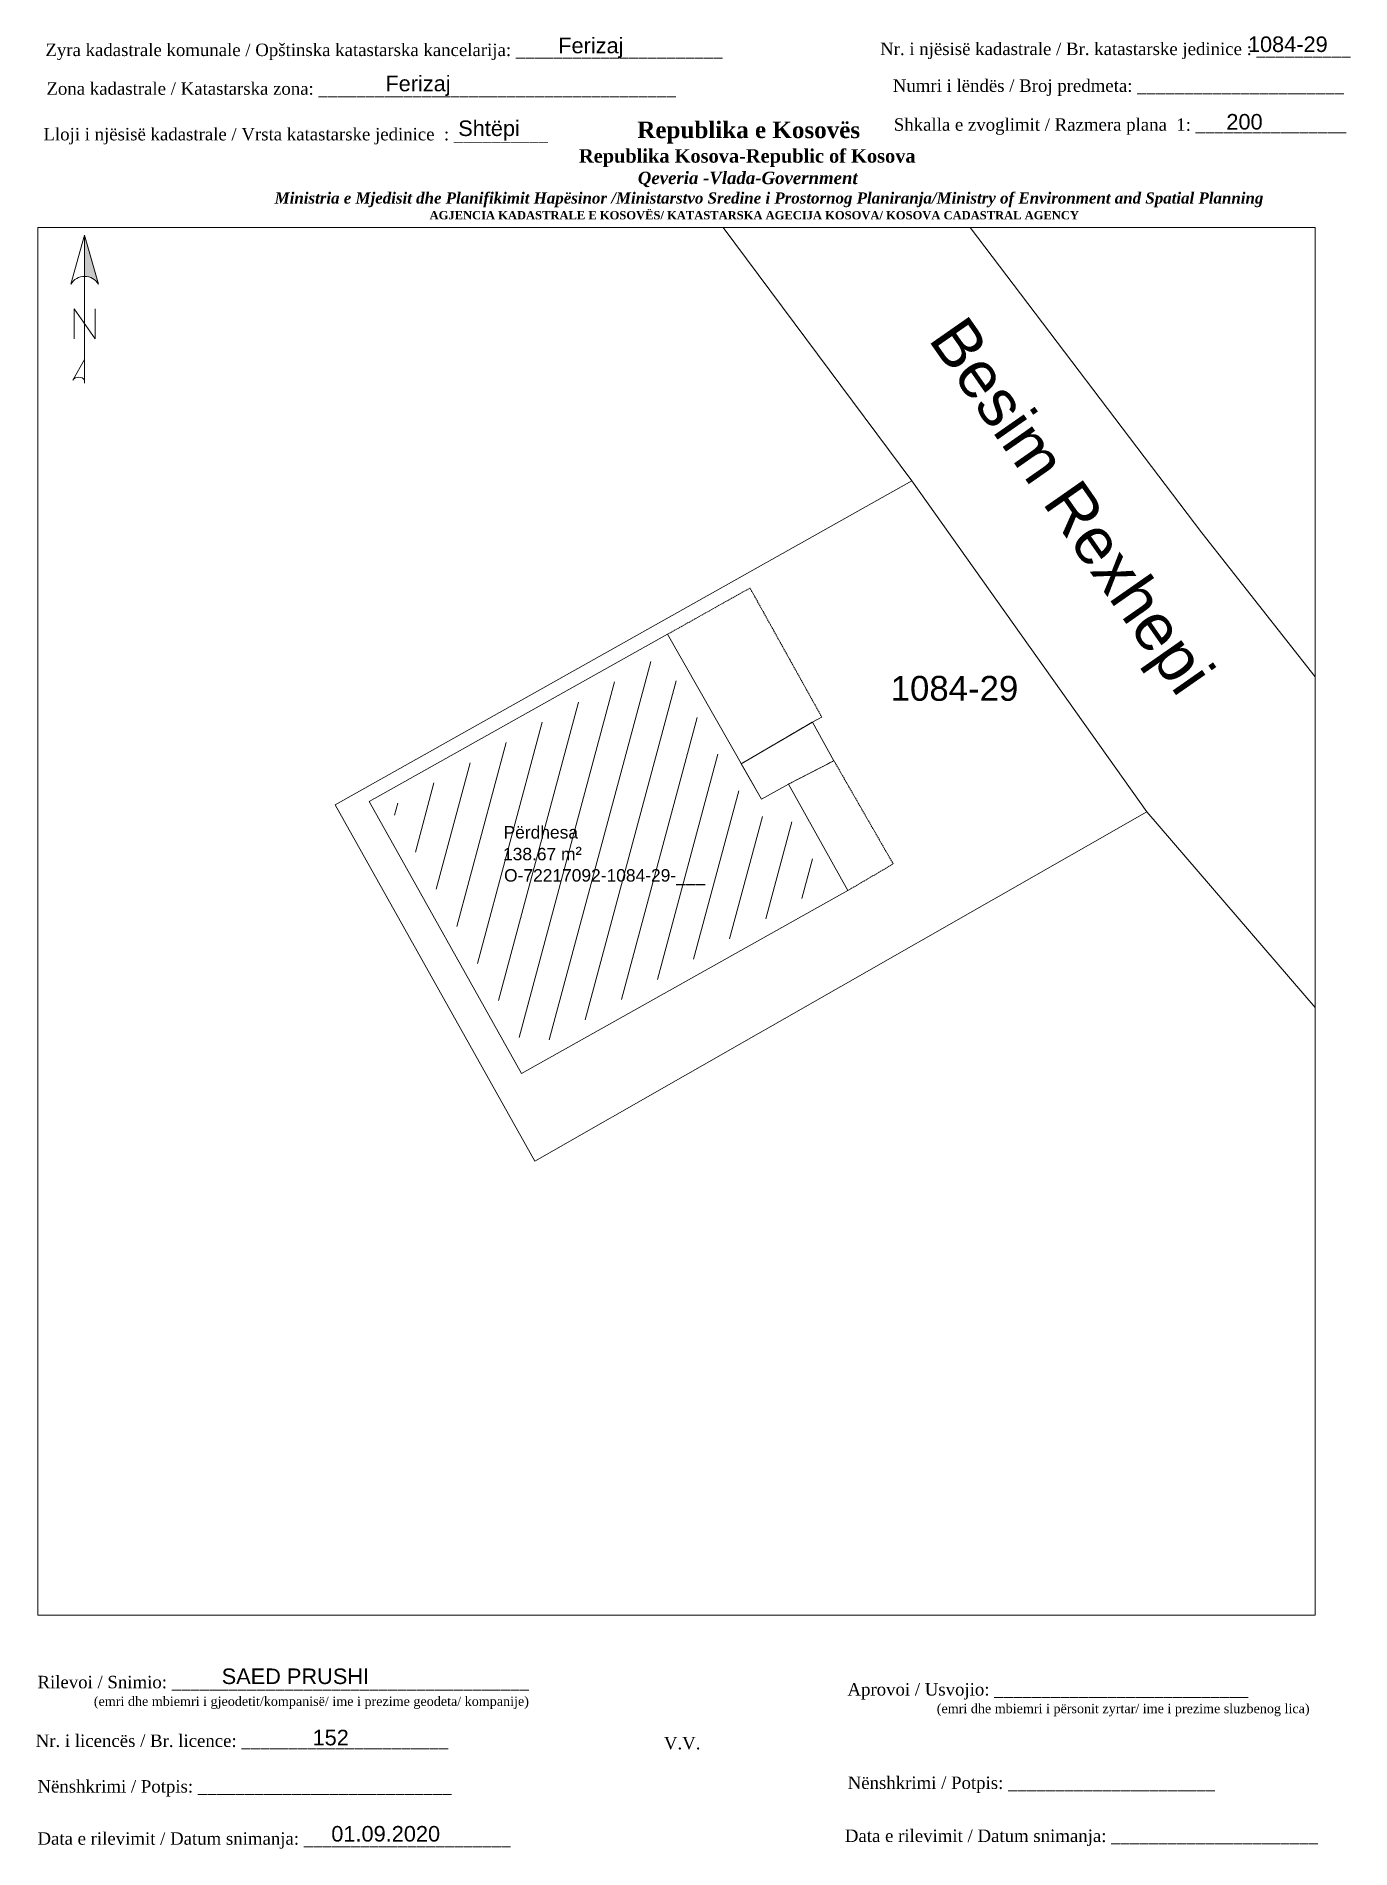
# Paper-space layout 'Perdhesa' of a CAD drawing. Header units: metres, sheet in millimetres. Extents: x 0 to 211, y 0 to 292.
# The model-space entities are those that its viewports show. They can reach past a viewport. Long polylines and large blocks are cut down to what shows.
import ezdxf

# ---------------------------------------------------------------- set-up
doc = ezdxf.new("R2010")
doc.units = ezdxf.units.M
doc.linetypes.add('DASHED', pattern=[0.75, 0.5, -0.25])
doc.layers.get('0').update_dxf_attribs({"lineweight": 0})
for name, color, linetype, lineweight in [('emrat e rrugeve', 7, 'Continuous', 0), ('kati 0', 1, 'Continuous', 0), ('kati 0 terasa', 6, 'Continuous', 0), ('Korniza e jashtme', 7, 'Continuous', 0), ('Korniza e jashtme txt', 7, 'Continuous', 0), ('Parcela baze', 7, 'Continuous', 0), ('Shkallet', 190, 'Continuous', 0)]:
    doc.layers.add(name, color=color, linetype=linetype, lineweight=lineweight)
doc.layers.add('Etazha', color=7, linetype='Continuous')
doc.layers.add('Nr i parceles', color=7, linetype='Continuous')
doc.styles.get("Standard").update_dxf_attribs({"font": 'arial.ttf'})

# ---------------------------------------------------------------- blocks, each defined once
blk = doc.blocks.new('*U62')
at = {"linetype": 'ByBlock', "lineweight": -2}
blk.add_hatch(color=0, dxfattribs=at).paths.add_polyline_path([(0, 562), (0, 301, -0.269143), (87, 250)])
at = {"color": 0, "linetype": 'ByBlock', "lineweight": -2}
for points in [[(87, 250, 0.580323), (-87, 250), (0, 562), (87, 250), (0, 562), (0, 300)], [(0, -356, 0.5), (-75, -356), (0, -225)]]:
    blk.add_lwpolyline(points, format="xyb", dxfattribs=at)
for points in [[(0, -375), (0, 562)], [(-66, -94), (-66, 94), (66, -94), (66, 94)]]:
    blk.add_lwpolyline(points, dxfattribs=at)

msp = doc.modelspace()

# ---------------------------------------------------------------- hatches: boundary and pattern name
at = {"layer": 'kati 0'}
h = msp.add_hatch(dxfattribs=at)
h.set_pattern_fill('ANSI31', color=256, scale=0.3, angle=30)
h.paths.add_polyline_path([(7513227.419, 4691400.801), (7513218.695, 4691395.914), (7513223.101, 4691388.048), (7513232.723, 4691393.437), (7513231.299, 4691395.983), (7513230.431, 4691395.497)])
h.paths.add_polyline_path([(7513222.918, 4691387.593), (7513223.461, 4691387.593), (7513223.461, 4691388.468), (7513222.918, 4691388.468)], flags=9)
h.paths.add_polyline_path([(7513227.159, 4691400.495), (7513227.702, 4691400.495), (7513227.702, 4691401.371), (7513227.159, 4691401.371)], flags=9)
h.paths.add_polyline_path([(7513228.913, 4691397.007), (7513229.786, 4691397.007), (7513229.786, 4691397.882), (7513228.913, 4691397.882)], flags=24)
h.paths.add_polyline_path([(7513229.658, 4691395.579), (7513230.531, 4691395.579), (7513230.531, 4691396.455), (7513229.658, 4691396.455)], flags=24)
h.paths.add_polyline_path([(7513218.152, 4691395.638), (7513219.025, 4691395.638), (7513219.025, 4691396.514), (7513218.152, 4691396.514)], flags=9)
h.paths.add_polyline_path([(7513230.844, 4691395.668), (7513231.768, 4691395.668), (7513231.768, 4691396.596), (7513230.844, 4691396.596)], flags=24)
h.paths.add_polyline_path([(7513222.223, 4691393.29), (7513228.95, 4691393.29), (7513228.95, 4691394.067), (7513222.223, 4691394.067)], flags=24)
h.paths.add_polyline_path([(7513224.593, 4691394.16), (7513224.905, 4691394.16), (7513224.905, 4691394.492), (7513224.593, 4691394.492)], flags=24)
h.paths.add_polyline_path([(7513222.216, 4691394.106), (7513224.751, 4691394.106), (7513224.751, 4691394.719), (7513222.216, 4691394.719)], flags=24)
h.paths.add_polyline_path([(7513222.236, 4691394.815), (7513223.446, 4691394.815), (7513223.446, 4691395.417), (7513222.236, 4691395.417)], flags=24)

# ---------------------------------------------------------------- linework, layer by layer
at = {"layer": 'emrat e rrugeve', "flags": 128}
msp.add_lwpolyline([(7513212.401, 4691448.086), (7513229.848, 4691424.398), (7513244.774, 4691404.743), (7513261.138, 4691383.911)], dxfattribs=at)
at = {"layer": 'emrat e rrugeve', "elevation": 616.137, "flags": 128}
msp.add_lwpolyline([(7513257.218, 4691379.223), (7513243.008, 4691395.776), (7513235.453, 4691406.414), (7513210.485, 4691439.921), (7513207.233, 4691445.773)], dxfattribs=at)
at = {"layer": 'kati 0', "elevation": 616.454, "flags": 128}
msp.add_lwpolyline([(7513227.608, 4691401.48), (7513218.014, 4691396.106), (7513222.909, 4691387.367), (7513233.403, 4691393.245), (7513231.491, 4691396.664), (7513230.62, 4691396.176)], close=True, dxfattribs=at)
at = {"layer": 'kati 0 terasa', "linetype": 'DASHED', "ltscale": 2, "elevation": 616.454, "flags": 128}
for points in [[(7513227.608, 4691401.48), (7513230.254, 4691402.965), (7513232.562, 4691398.813), (7513232.259, 4691398.658), (7513229.972, 4691397.314)], [(7513233.403, 4691393.245), (7513234.856, 4691394.098), (7513232.952, 4691397.414), (7513231.491, 4691396.664)]]:
    msp.add_lwpolyline(points, dxfattribs=at)
at = {"layer": 'Parcela baze', "flags": 128}
msp.add_lwpolyline([(7513223.341, 4691384.549), (7513216.93, 4691395.995), (7513235.453, 4691406.414), (7513243.008, 4691395.776)], close=True, dxfattribs=at)
at = {"layer": 'Shkallet', "elevation": 616.454, "flags": 128}
msp.add_lwpolyline([(7513232.259, 4691398.658), (7513232.952, 4691397.414), (7513231.491, 4691396.664), (7513230.62, 4691396.176), (7513229.972, 4691397.314)], close=True, dxfattribs=at)

# ---------------------------------------------------------------- texts
at = {"layer": 'emrat e rrugeve', "linetype": 'DASHED'}
msp.add_text('Besim Rexhepi', height=1.5, rotation=304.91503, dxfattribs=at).set_placement((7513235.958, 4691410.96))
at = {"layer": 'Etazha', "linetype": 'DASHED'}
for s, height, p in [('Përdhesa', 0.4, (7513222.336, 4691394.915)), ('138.67 m', 0.4, (7513222.318, 4691394.215)), ('²', 0.433, (7513224.648, 4691394.215)), ('O-72217092-1084-29-___', 0.4, (7513222.352, 4691393.53))]:
    msp.add_text(s, height=height, dxfattribs=at).set_placement(p)
at = {"layer": 'Nr i parceles', "linetype": 'DASHED'}
msp.add_text('1084-29', height=0.8, dxfattribs=at).set_placement((7513234.774, 4691399.341))

psp = doc.layouts.new('Perdhesa')

# ---------------------------------------------------------------- block references
at = {"xscale": 0.0254, "yscale": 0.0254, "zscale": 0.0254}
psp.add_blockref('*U62', (7.95, 245.33), dxfattribs=at)

# ---------------------------------------------------------------- texts
at = {"layer": 'Korniza e jashtme txt'}
for s, insert, char_height, width, attachment_point in [('Ferizaj', (84.04, 291.31), 2.5, 19.3474, 1), ('1084-29', (194.84, 291.51), 2.5, 23.5616, 1), ('{\\fTimes New Roman|b0|i0|c0|p18; Zyra kadastrale komunale / Opštinska katastarska kancelarija: ______________________}', (0.89, 290.36), 2, 114.6874, 1), ('{\\fTimes New Roman|b0|i0|c0|p18;Nr. i njësisë kadastrale / Br. katastarske jedinice : __________}', (135.75, 290.52), 2, 98.5379, 1), ('{\\fTimes New Roman|b0|i0|c0|p18; Zona kadastrale / Katastarska zona: ______________________________________}', (1.06, 284.14), 2, 101.8807, 1), ('Ferizaj', (56.27, 285.2), 2.5, 40.037, 1), ('{\\fTimes New Roman|b0|i0|c0|p18; Numri i lëndës / Broj predmeta: ______________________}', (137.03, 284.61), 2, 83.344, 1), ('{\\fTimes New Roman|b0|i0|c0|p18; Lloji i njësisë kadastrale / Vrsta katastarske jedinice  : __________ }', (0.58, 276.81), 2, 108.0893, 1), ('\\pi77.297;{\\fBook Antiqua|b1|i0|c0|p18;\\H1.333x;Republika e Kosovës\\fTimes New Roman|b1|i0|c0|p18;\\P\\pi67.927;\\fBook Antiqua|b1|i0|c0|p18;\\H0.8125x;Republika Kosova-Republic of Kosova\\fTimes New Roman|b1|i0|c0|p18;\\P\\pi77.378;\\fBook Antiqua|b1|i1|c0|p18;\\H0.9233x;Qeveria -Vlada-Government \\P\\pi13.032,l6,t23.033;\\fTimes New Roman|b1|i1|c0|p18;\\H0.9x;Ministria e Mjedisit dhe Planifikimit Hapësinor /Ministarstvo Sredine i Prostornog Planiranja/Ministry of Environment and Spatial Planning\\P\\pi43.931,l0,tz;\\fBook Antiqua|b1|i0|c0|p18;\\H0.7406x;AGJENCIA KADASTRALE E KOSOVËS/ KATASTARSKA AGECIJA KOSOVA/ KOSOVA CADASTRAL AGENCY}', (19.44, 277.84), 2, 191.8237, 1), ('Shtëpi', (67.97, 278.01), 2.5, 14.2476, 1), ('{\\fTimes New Roman|b0|i0|c0|p18; Shkalla e zvoglimit / Razmera plana  1: ________________}', (137.2, 278.36), 2, 98.5379, 1), ('200', (191.38, 279.05), 2.5, 19.3474, 1), ('SAED PRUSHI', (29.97, 29.26), 2.5, 35.1364, 1), ('{\\fTimes New Roman|b0|i0|c0|p18; Rilevoi / Snimio: ______________________________________\\P             \\H0.75x;(emri dhe mbiemri i gjeodetit/kompanisë/ ime i prezime geodeta/ kompanije)}', (-0.39, 28.08), 2, 87.3883, 1), ('{\\fTimes New Roman|b0|i0|c0|p18; Aprovoi / Usvojio: ___________________________\\P                    \\H0.75x;(emri dhe mbiemri i përsonit zyrtar/ ime i prezime sluzbenog lica)}', (129.75, 26.91), 2, 83.344, 1), ('{\\fTimes New Roman|b0|i0|c0|p18; Nr. i licencës / Br. licence: ______________________\\P                                }', (-0.67, 18.65), 2, 83.344, 1), ('152', (44.57, 19.41), 2.5, 5.2174, 1), ('{\\fTimes New Roman|b0|i0|c0|p18;V.V.                                 }', (101.01, 18.27), 2, 9.4297, 1), ('{\\fTimes New Roman|b0|i0|c0|p18; Nënshkrimi / Potpis: ______________________\\P                                 }', (189.53, 11.9), 2, 83.344, 3), ('{\\fTimes New Roman|b0|i0|c0|p18; Nënshkrimi / Potpis: ___________________________\\P                                 }', (-0.39, 11.32), 2, 83.344, 1), ('{\\fTimes New Roman|b0|i0|c0|p18; Data e rilevimit / Datum snimanja: ______________________\\P                                 }', (-0.39, 2.94), 2, 83.344, 1), ('01.09.2020', (47.58, 3.95), 2.5, 19.3474, 1), ('{\\fTimes New Roman|b0|i0|c0|p18; Data e rilevimit / Datum snimanja: ______________________\\P                                 }', (206.1, 3.38), 2, 83.344, 3)]:
    psp.add_mtext(s, dxfattribs=dict(at, insert=insert, char_height=char_height, width=width, attachment_point=attachment_point))

# ---------------------------------------------------------------- viewports
at = {"layer": 'Korniza e jashtme', "view_target_point": (7499131.095, 4689980.516), "view_twist_angle": 360}
psp.add_viewport(center=(103.03, 149.32), size=(205.19, 222.973), view_center_point=(14096.796, 1411.737), view_height=44.5946, dxfattribs=at)

doc.saveas('drawing.dxf')
